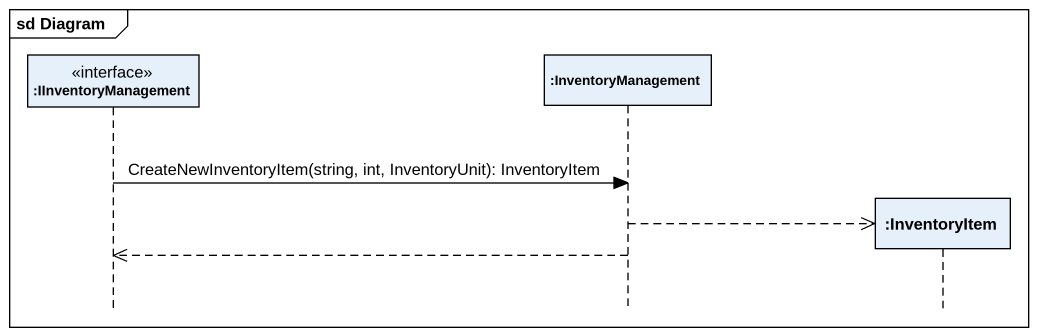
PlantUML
@startuml
mainframe sd Diagram
hide footbox
participant ":IInventoryManagement" as IInventoryManagement <<interface>>
participant ":InventoryManagement" as InventoryManagement
participant ":InventoryItem" as InventoryItem

IInventoryManagement -> InventoryManagement : CreateNewInventoryItem(string, int, InventoryUnit): InventoryItem
InventoryManagement -->> InventoryItem **
InventoryManagement -->> IInventoryManagement
@enduml
